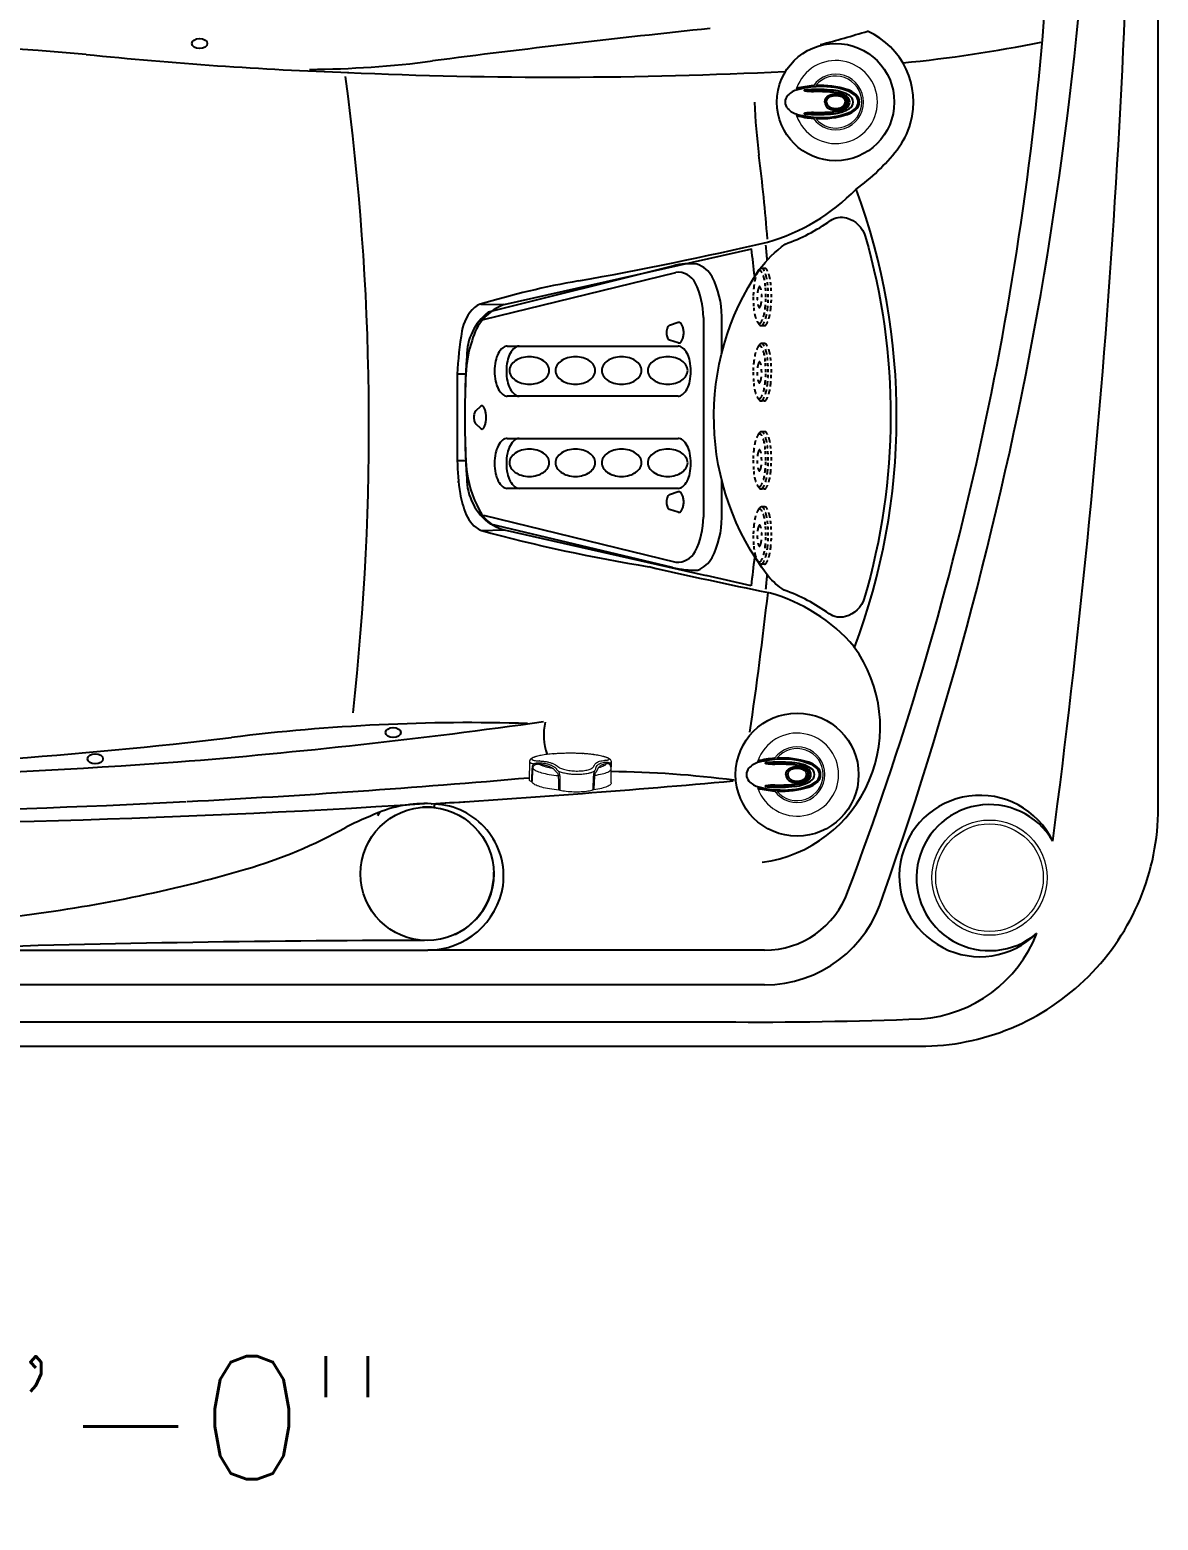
# Model space of a CAD drawing. Extents: x 398 to 508, y 628 to 778.
# Drawn here: x 471.39 to 508.08, y 628.05 to 676.52 of the extents above; entities that cross this region are included whole.
import ezdxf
from ezdxf.enums import TextEntityAlignment as Align

# ---------------------------------------------------------------- set-up
doc = ezdxf.new("R2010")
doc.units = 0
doc.header["$MEASUREMENT"] = 0
doc.linetypes.add('HIDDEN', pattern=[0.1875, 0.0625, -0.0625, 0.0625])
doc.layers.add('1', color=4, linetype='Continuous')
doc.layers.add('DIM', color=3, linetype='Continuous')
doc.styles.add('SIMPLEX', font='simplex')

# ---------------------------------------------------------------- blocks, each defined once
blk = doc.blocks.new('AIRVALVE')
at = {"layer": '1', "color": 3}
for points in [[(0, -0.361, -0.315142), (-0.226, -0.203, -0.18995), (-0.227, 0.196, -0.321841), (0, 0.358, -0.321841)], [(0, -0.301, -0.313827), (-0.177, -0.179, -0.191301), (-0.177, 0.18, -0.313824), (0, 0.302, -0.313824)], [(0, -0.361, 0.315142), (0.226, -0.203, 0.18995), (0.226, 0.196, 0.321841), (0, 0.358, 0.321841)], [(0, -0.301, 0.313827), (0.176, -0.179, 0.191301), (0.177, 0.18, 0.313824), (0, 0.302, 0.313824)]]:
    blk.add_lwpolyline(points, format="xyb", dxfattribs=at)
at = {"layer": '1', "color": 2, "linetype": 'Continuous', "lineweight": 0}
for centre, start, end in [((-0.001, 0), 89.9806, 250.9039), ((0, 0), 289.0961, 90.0194)]:
    blk.add_arc(centre, 1.35, start, end, dxfattribs=at)
at = {"layer": '1', "color": 3, "lineweight": 0}
for centre, radius, start, end in [((-0.001, 0), 0.904, 89.971, 234.0158), ((-0.001, 0), 0.846, 89.9691, 230.785), ((0, 0), 0.904, 305.9842, 90.029), ((0, 0), 0.846, 309.215, 90.0309)]:
    blk.add_arc(centre, radius, start, end, dxfattribs=at)
at = {"layer": '1', "color": 3}
for centre, radius, start, end in [((0.288, 0.156), 0.727, 137.3155, 162.114), ((0.285, 0.168), 0.679, 134.6535, 155.2206), ((-0.001, 0.449), 0.316, 89.9436, 140.7663), ((-0.001, 0.314), 0.247, 89.9147, 149.361), ((-0.001, 0.458), 0.271, 89.8214, 134.6535), ((0, 0.449), 0.316, 39.2337, 90.0564), ((0, 0.458), 0.271, 45.3465, 90.1786), ((0, 0.314), 0.247, 30.639, 90.0853), ((-0.286, 0.168), 0.679, 24.7794, 45.3465), ((-0.289, 0.156), 0.727, 17.886, 42.6845), ((2.301, -0.493), 2.841, 162.114, 183.2782), ((1.83, -0.428), 2.334, 157.8169, 183.0748), ((0.861, -0.196), 1.249, 149.361, 174.2752), ((-4.441, 0.724), 4.188, 348.9682, 350.9757), ((0.802, -0.203), 1.125, 159.5686, 175.7316), ((0.319, -0.032), 0.632, 154.5984, 170.9757), ((0.075, 0.068), 0.349, 134.6301, 159.5686), ((0.537, -0.136), 0.873, 146.1687, 154.5984), ((0, 0.224), 0.227, 90.0848, 146.1687), ((0.016, 0.128), 0.266, 93.7523, 134.6301), ((-0.001, 0.224), 0.227, 33.8313, 89.9152), ((-0.017, 0.128), 0.266, 45.3699, 86.2477), ((-0.076, 0.068), 0.349, 20.4314, 45.3699), ((-0.538, -0.136), 0.873, 25.4016, 33.8313), ((-0.862, -0.196), 1.249, 5.7248, 30.639), ((-0.319, -0.032), 0.632, 9.0243, 25.4016), ((-0.803, -0.203), 1.125, 4.2684, 20.4314), ((4.441, 0.724), 4.188, 189.0243, 191.0318), ((-1.831, -0.428), 2.334, 356.9252, 22.1831), ((-2.301, -0.493), 2.841, 356.7218, 17.886), ((4.917, -0.603), 5.325, 174.2752, 183.1265), ((-6.839, -0.536), 6.484, 355.7451, 1.0002), ((2.459, -0.449), 2.815, 172.4176, 179.4691), ((10.219, -0.764), 10.561, 178.1966, 179.7723), ((6.947, -0.661), 7.288, 175.7316, 178.1966), ((-6.948, -0.661), 7.288, 1.8034, 4.2684), ((-2.46, -0.449), 2.815, 0.5309, 7.5824), ((-10.22, -0.764), 10.561, 0.2277, 1.8034), ((6.838, -0.536), 6.484, 178.9998, 184.2549), ((-4.918, -0.603), 5.325, 356.8735, 5.7248), ((2.713, -0.478), 3.255, 184.4542, 194.1778), ((2.224, -0.515), 2.725, 180.8159, 195.4905), ((0.602, -0.839), 1.003, 183.1265, 190.4498), ((-2.094, -0.715), 1.752, 350.2174, 359.7723), ((2.093, -0.715), 1.752, 180.2277, 189.7826), ((-0.603, -0.839), 1.003, 349.5502, 356.8735), ((-2.225, -0.515), 2.725, 344.5095, 359.1841), ((-2.714, -0.478), 3.255, 345.8222, 355.5458), ((-0.438, -1.262), 0.0149, 250.8083, 302.5982), ((-0.438, -1.261), 0.0152, 302.5014, 335.002), ((-0.414, -1.27), 0.0106, 81.6045, 167.3023), ((-0.445, -1.375), 0.119, 70.118, 74.2786), ((-0.41, -1.276), 0.0151, 21.315, 66.3223), ((0.207, -1.099), 0.626, 193.2713, 228.3179), ((-0.355, -1.015), 0.0297, 190.4498, 209.0932), ((-0.338, -1.006), 0.0492, 209.0932, 215.3978), ((-0.376, -1.032), 0.00301, 215.3978, 350.8779), ((-0.409, -1.014), 0.0406, 333.001, 349.5922), ((-0.208, -1.099), 0.626, 311.6821, 346.7287), ((0.408, -1.014), 0.0406, 190.4078, 206.999), ((0.375, -1.032), 0.00301, 189.1221, 324.6022), ((0.337, -1.006), 0.0492, 324.6022, 330.9068), ((0.354, -1.015), 0.0297, 330.9068, 349.5502), ((0.409, -1.276), 0.0151, 113.6777, 158.685), ((0.444, -1.375), 0.119, 105.7214, 109.882), ((0.413, -1.27), 0.0106, 12.6977, 98.3955), ((0.437, -1.261), 0.0152, 204.998, 237.4986), ((0.437, -1.262), 0.0149, 237.4018, 289.1917), ((-0.001, -1.348), 0.301, 226.3593, 270.087), ((0, -1.348), 0.301, 269.913, 313.6407)]:
    blk.add_arc(centre, radius, start, end, dxfattribs=at)
blk = doc.blocks.new('ONOFF')
at = {"layer": '1', "color": 3, "lineweight": 5}
for p, q in [((-1.188, -0.287), (-1.185, -0.75)), ((1.472, -0.976), (1.485, -0.401)), ((-1.186, -0.631), (-1.193, -0.968)), ((-0.339, -1.236), (-0.25, -1.241)), ((0.681, -1.233), (0.69, -1.232))]:
    blk.add_line(p, q, dxfattribs=at)
at = {"layer": '1', "color": 3, "lineweight": 5, "flags": 128}
for points in [[(0.479, -0.05), (0.432, -0.041), (0.381, -0.032), (0.328, -0.024), (0.272, -0.017), (0.214, -0.011), (0.154, -0.007), (0.093, -0.003), (0.031, -0.001), (-0.031, 0.001), (-0.093, 0.001), (-0.154, -0.001), (-0.213, -0.003), (-0.271, -0.006), (-0.327, -0.011), (-0.381, -0.017), (-0.431, -0.024), (-0.478, -0.032), (-0.521, -0.04), (-0.56, -0.05), (-0.595, -0.061)], [(-1.188, -0.287), (-1.185, -0.269), (-1.177, -0.251), (-1.164, -0.234), (-1.145, -0.216), (-1.121, -0.199), (-1.092, -0.183), (-1.058, -0.167), (-1.018, -0.151), (-0.974, -0.137), (-0.926, -0.123), (-0.873, -0.11), (-0.816, -0.097), (-0.755, -0.086), (-0.69, -0.076), (-0.622, -0.066)], [(0.513, -0.055), (0.592, -0.063), (0.669, -0.072), (0.743, -0.082), (0.815, -0.093), (0.883, -0.105), (0.948, -0.118), (1.01, -0.132), (1.068, -0.146), (1.121, -0.161), (1.171, -0.177), (1.215, -0.193), (1.256, -0.21), (1.291, -0.228), (1.321, -0.245), (1.346, -0.263), (1.365, -0.281), (1.38, -0.3), (1.388, -0.318)], [(1.485, -0.401), (1.484, -0.392), (1.477, -0.379), (1.466, -0.365), (1.449, -0.352), (1.427, -0.339), (1.4, -0.326)], [(-1.192, -0.969), (-1.188, -1.001), (-1.176, -1.029), (-1.164, -1.045), (-1.157, -1.052), (-1.147, -1.061), (-1.133, -1.071), (-1.113, -1.083), (-1.084, -1.096), (-1.044, -1.111), (-0.991, -1.128), (-0.923, -1.147), (-0.837, -1.166), (-0.77, -1.179), (-0.695, -1.192), (-0.613, -1.205), (-0.548, -1.214), (-0.479, -1.222), (-0.409, -1.229), (-0.338, -1.235)], [(-0.645, -0.534), (-0.713, -0.544), (-0.778, -0.555), (-0.838, -0.567), (-0.894, -0.58), (-0.946, -0.593), (-0.994, -0.608), (-1.036, -0.623), (-1.073, -0.639), (-1.106, -0.655), (-1.133, -0.672), (-1.154, -0.69), (-1.17, -0.708), (-1.18, -0.726), (-1.185, -0.744), (-1.185, -0.75)], [(-1.027, -0.909), (-1.017, -0.891), (-1, -0.873), (-0.977, -0.855), (-0.948, -0.839), (-0.913, -0.823), (-0.872, -0.807), (-0.826, -0.793), (-0.774, -0.779)], [(1.364, -0.776), (1.354, -0.757), (1.337, -0.739), (1.315, -0.72), (1.288, -0.702), (1.256, -0.684), (1.218, -0.667), (1.175, -0.65), (1.127, -0.634), (1.075, -0.618), (1.018, -0.603), (0.958, -0.589), (0.893, -0.576), (0.825, -0.563), (0.754, -0.552), (0.679, -0.541), (0.602, -0.532), (0.523, -0.523)], [(0.692, -1.232), (0.69, -1.232), (0.69, -1.232)], [(1.25, -1.145), (1.258, -1.143), (1.301, -1.13), (1.347, -1.113), (1.383, -1.095), (1.416, -1.074), (1.439, -1.054), (1.457, -1.029), (1.469, -1), (1.472, -0.976)]]:
    blk.add_lwpolyline(points, dxfattribs=at)
at = {"layer": '1', "color": 3, "lineweight": 5}
for centre, radius, start, end in [((-0.95, -0.752), 0.234, 179.7017, 210.5783), ((0.567, -2.047), 1.292, 63.757, 82.8308)]:
    blk.add_arc(centre, radius, start, end, dxfattribs=at)
for points in [[(-0.645, -0.534), (-0.622, -0.066)], [(-0.595, -0.061), (-0.618, -0.531)], [(0.488, -0.52), (0.479, -0.05)], [(0.513, -0.055), (0.523, -0.523)], [(1.364, -0.776), (1.388, -0.318)], [(1.4, -0.326), (1.377, -0.787)], [(-1.152, -0.871), (-1.15, -0.875)], [(-1.144, -0.887), (-1.15, -0.875)], [(-1.07, -0.914), (-1.066, -0.914)], [(-1.066, -0.914), (-1.027, -0.909)], [(-1.033, -0.965), (-1.039, -0.965)], [(-0.774, -0.779), (-0.751, -0.753)], [(-0.751, -0.753), (-0.749, -0.75)], [(-0.695, -0.789), (-0.696, -0.793)], [(-0.627, -0.839), (-0.626, -0.837)], [(0.557, -0.825), (0.517, -0.796)], [(0.557, -0.825), (0.56, -0.828)], [(0.628, -0.78), (0.624, -0.776)], [(0.681, -0.736), (0.685, -0.739)], [(0.685, -0.739), (0.728, -0.765)], [(1.138, -0.888), (1.196, -0.893)], [(1.182, -0.944), (1.174, -0.944)], [(1.196, -0.893), (1.202, -0.892)], [(-0.988, -1.022), (-0.982, -1.021)], [(-0.339, -1.235), (-0.342, -1.236)], [(-0.342, -1.236), (-0.256, -1.241)], [(-0.338, -1.235), (-0.339, -1.235)], [(-0.25, -1.241), (-0.256, -1.241)], [(-0.248, -1.242), (-0.256, -1.241)], [(0.692, -1.232), (0.683, -1.233)], [(1.136, -1.001), (1.143, -1.001)], [(1.472, -0.976), (1.472, -0.976)]]:
    blk.add_open_spline(points, degree=1, dxfattribs=at)
for points, knots in [([(-0.622, -0.066), (-0.618, -0.066), (-0.608, -0.064), (-0.6, -0.062), (-0.595, -0.061)], [0, 0, 0, 0, 0.345293, 1, 1, 1, 1]), ([(0.479, -0.05), (0.483, -0.051), (0.493, -0.053), (0.505, -0.054), (0.513, -0.055)], [0, 0, 0, 0, 0.345292, 1, 1, 1, 1]), ([(1.388, -0.318), (1.389, -0.319), (1.39, -0.322), (1.396, -0.325), (1.4, -0.326)], [0, 0, 0, 0, 0.345293, 1, 1, 1, 1]), ([(-1.142, -0.934), (-1.153, -0.937), (-1.174, -0.944), (-1.19, -0.956), (-1.191, -0.965), (-1.192, -0.969)], [0, 0, 0, 0, 0.365651, 0.715696, 1, 1, 1, 1]), ([(-1.142, -0.934), (-1.147, -0.925), (-1.155, -0.909), (-1.161, -0.878), (-1.165, -0.856), (-1.165, -0.844), (-1.165, -0.844)], [0, 0, 0, 0, 0.374355, 0.709003, 0.998047, 1, 1, 1, 1]), ([(-1.15, -0.875), (-1.148, -0.878), (-1.145, -0.882), (-1.141, -0.886), (-1.14, -0.887)], [0, 0, 0, 0, 0.739688, 1, 1, 1, 1]), ([(-1.039, -0.965), (-1.053, -0.964), (-1.081, -0.96), (-1.117, -0.949), (-1.134, -0.939), (-1.142, -0.934)], [0, 0, 0, 0, 0.341185, 0.674972, 1, 1, 1, 1]), ([(-1.14, -0.887), (-1.137, -0.889), (-1.132, -0.894), (-1.12, -0.901), (-1.105, -0.908), (-1.088, -0.912), (-1.077, -0.914), (-1.07, -0.914)], [0, 0, 0, 0, 0.132144, 0.344057, 0.563814, 0.77666, 1, 1, 1, 1]), ([(-0.975, -0.962), (-0.984, -0.963), (-1.003, -0.965), (-1.023, -0.965), (-1.033, -0.965)], [0, 0, 0, 0, 0.53575, 1, 1, 1, 1]), ([(-1.027, -0.909), (-1.018, -0.907), (-0.998, -0.904), (-0.97, -0.897), (-0.942, -0.889), (-0.916, -0.881), (-0.894, -0.872), (-0.875, -0.864), (-0.857, -0.854), (-0.831, -0.839), (-0.801, -0.815), (-0.783, -0.791), (-0.774, -0.779)], [0, 0, 0, 0, 0.07852, 0.157057, 0.245738, 0.332619, 0.403735, 0.474719, 0.54563, 0.616529, 0.807972, 1, 1, 1, 1]), ([(-0.627, -0.839), (-0.635, -0.856), (-0.65, -0.889), (-0.69, -0.93), (-0.743, -0.965), (-0.81, -0.992), (-0.888, -1.011), (-0.951, -1.018), (-0.982, -1.021)], [0, 0, 0, 0, 0.168138, 0.334456, 0.498855, 0.66418, 0.831265, 1, 1, 1, 1]), ([(-0.709, -0.825), (-0.721, -0.842), (-0.745, -0.875), (-0.805, -0.913), (-0.88, -0.944), (-0.943, -0.956), (-0.975, -0.962)], [0, 0, 0, 0, 0.250073, 0.500007, 0.749934, 1, 1, 1, 1]), ([(-0.749, -0.75), (-0.748, -0.747), (-0.745, -0.741), (-0.741, -0.732), (-0.736, -0.721), (-0.731, -0.711), (-0.725, -0.697), (-0.716, -0.68), (-0.706, -0.66), (-0.697, -0.648), (-0.693, -0.642)], [0, 0, 0, 0, 0.106462, 0.216561, 0.318676, 0.417774, 0.527303, 0.697821, 0.855059, 1, 1, 1, 1]), ([(-0.696, -0.793), (-0.697, -0.798), (-0.7, -0.81), (-0.706, -0.82), (-0.709, -0.825)], [0, 0, 0, 0, 0.464241, 1, 1, 1, 1]), ([(-0.657, -0.686), (-0.664, -0.698), (-0.678, -0.724), (-0.689, -0.76), (-0.693, -0.779), (-0.695, -0.789)], [0, 0, 0, 0, 0.325031, 0.658824, 1, 1, 1, 1]), ([(-0.693, -0.642), (-0.687, -0.632), (-0.675, -0.615), (-0.66, -0.587), (-0.649, -0.56), (-0.647, -0.543), (-0.645, -0.534)], [0, 0, 0, 0, 0.329514, 0.597142, 0.81376, 1, 1, 1, 1]), ([(-0.618, -0.531), (-0.619, -0.543), (-0.62, -0.561), (-0.625, -0.585), (-0.632, -0.612), (-0.643, -0.647), (-0.652, -0.672), (-0.657, -0.686)], [0, 0, 0, 0, 0.212694, 0.324179, 0.440952, 0.704816, 1, 1, 1, 1]), ([(0.541, -0.674), (0.52, -0.665), (0.479, -0.648), (0.407, -0.627), (0.332, -0.609), (0.26, -0.596), (0.195, -0.586), (0.135, -0.579), (0.065, -0.573), (-0.015, -0.569), (-0.105, -0.568), (-0.193, -0.57), (-0.279, -0.577), (-0.362, -0.587), (-0.428, -0.599), (-0.481, -0.611), (-0.523, -0.623), (-0.569, -0.639), (-0.617, -0.659), (-0.644, -0.677), (-0.657, -0.686)], [0, 0, 0, 0, 0.066919, 0.130982, 0.192196, 0.250564, 0.293003, 0.335093, 0.376837, 0.438785, 0.499974, 0.56117, 0.623125, 0.685849, 0.749352, 0.787965, 0.827845, 0.868992, 0.933067, 1, 1, 1, 1]), ([(-0.645, -0.534), (-0.64, -0.534), (-0.629, -0.533), (-0.622, -0.531), (-0.618, -0.531)], [0, 0, 0, 0, 0.5, 1, 1, 1, 1]), ([(0.517, -0.796), (0.5, -0.786), (0.465, -0.767), (0.397, -0.741), (0.321, -0.719), (0.236, -0.7), (0.145, -0.686), (0.05, -0.677), (-0.047, -0.673), (-0.142, -0.674), (-0.235, -0.679), (-0.322, -0.69), (-0.402, -0.706), (-0.472, -0.725), (-0.531, -0.749), (-0.578, -0.776), (-0.611, -0.805), (-0.621, -0.826), (-0.626, -0.837)], [0, 0, 0, 0, 0.062826, 0.125568, 0.188172, 0.250587, 0.312891, 0.375107, 0.437431, 0.499604, 0.561846, 0.624065, 0.686493, 0.748896, 0.811535, 0.874236, 0.937092, 1, 1, 1, 1]), ([(0.541, -0.674), (0.533, -0.661), (0.519, -0.635), (0.502, -0.595), (0.491, -0.557), (0.489, -0.532), (0.488, -0.52)], [0, 0, 0, 0, 0.295279, 0.559239, 0.787228, 1, 1, 1, 1]), ([(0.488, -0.52), (0.493, -0.521), (0.504, -0.522), (0.516, -0.523), (0.523, -0.523)], [0, 0, 0, 0, 0.5, 1, 1, 1, 1]), ([(0.523, -0.523), (0.524, -0.531), (0.527, -0.549), (0.54, -0.575), (0.559, -0.603), (0.575, -0.62), (0.584, -0.629)], [0, 0, 0, 0, 0.186236, 0.402857, 0.670478, 1, 1, 1, 1]), ([(0.587, -0.728), (0.58, -0.719), (0.566, -0.702), (0.549, -0.683), (0.541, -0.674)], [0, 0, 0, 0, 0.504865, 1, 1, 1, 1]), ([(1.136, -1.001), (1.095, -0.998), (1.011, -0.993), (0.898, -0.975), (0.796, -0.95), (0.705, -0.917), (0.624, -0.877), (0.582, -0.844), (0.56, -0.828)], [0, 0, 0, 0, 0.167454, 0.333461, 0.498171, 0.664065, 0.831322, 1, 1, 1, 1]), ([(0.584, -0.629), (0.587, -0.633), (0.594, -0.64), (0.604, -0.651), (0.615, -0.663), (0.625, -0.675), (0.632, -0.684), (0.636, -0.688)], [0, 0, 0, 0, 0.169032, 0.362289, 0.538985, 0.789623, 1, 1, 1, 1]), ([(0.624, -0.776), (0.619, -0.769), (0.607, -0.754), (0.593, -0.737), (0.587, -0.728)], [0, 0, 0, 0, 0.502949, 1, 1, 1, 1]), ([(0.665, -0.812), (0.658, -0.807), (0.644, -0.797), (0.633, -0.786), (0.628, -0.78)], [0, 0, 0, 0, 0.535763, 1, 1, 1, 1]), ([(0.636, -0.688), (0.641, -0.694), (0.651, -0.706), (0.666, -0.722), (0.676, -0.731), (0.681, -0.736)], [0, 0, 0, 0, 0.334213, 0.65802, 1, 1, 1, 1]), ([(1.097, -0.942), (1.053, -0.936), (0.964, -0.926), (0.849, -0.897), (0.747, -0.861), (0.693, -0.828), (0.665, -0.812)], [0, 0, 0, 0, 0.250077, 0.500006, 0.749934, 1, 1, 1, 1]), ([(0.728, -0.765), (0.733, -0.768), (0.742, -0.774), (0.757, -0.782), (0.773, -0.791), (0.789, -0.799), (0.805, -0.806), (0.822, -0.814), (0.84, -0.821), (0.864, -0.83), (0.895, -0.84), (0.934, -0.852), (0.978, -0.863), (1.028, -0.873), (1.083, -0.881), (1.12, -0.886), (1.138, -0.888)], [0, 0, 0, 0, 0.047781, 0.095476, 0.143107, 0.190691, 0.23825, 0.285802, 0.333368, 0.380968, 0.474345, 0.567826, 0.66156, 0.778574, 0.892344, 1, 1, 1, 1]), ([(1.174, -0.944), (1.162, -0.944), (1.135, -0.945), (1.11, -0.943), (1.097, -0.942)], [0, 0, 0, 0, 0.464225, 1, 1, 1, 1]), ([(1.327, -0.91), (1.314, -0.915), (1.287, -0.926), (1.237, -0.938), (1.2, -0.942), (1.182, -0.944)], [0, 0, 0, 0, 0.324926, 0.658748, 1, 1, 1, 1]), ([(1.202, -0.892), (1.206, -0.892), (1.216, -0.891), (1.23, -0.889), (1.243, -0.887), (1.255, -0.884), (1.266, -0.88), (1.279, -0.876), (1.292, -0.87), (1.304, -0.864), (1.315, -0.858), (1.321, -0.853), (1.324, -0.851)], [0, 0, 0, 0, 0.097354, 0.197409, 0.300213, 0.377642, 0.464882, 0.562043, 0.681387, 0.793811, 0.903777, 1, 1, 1, 1]), ([(1.324, -0.851), (1.33, -0.846), (1.341, -0.837), (1.354, -0.819), (1.362, -0.799), (1.363, -0.783), (1.364, -0.776)], [0, 0, 0, 0, 0.3295119, 0.5971405, 0.8137599, 1, 1, 1, 1]), ([(1.377, -0.787), (1.376, -0.798), (1.374, -0.816), (1.369, -0.837), (1.362, -0.858), (1.349, -0.884), (1.334, -0.901), (1.327, -0.91)], [0, 0, 0, 0, 0.212695, 0.32418, 0.440952, 0.704815, 1, 1, 1, 1]), ([(1.472, -0.976), (1.472, -0.975), (1.474, -0.969), (1.469, -0.961), (1.457, -0.95), (1.442, -0.941), (1.419, -0.931), (1.383, -0.92), (1.346, -0.913), (1.327, -0.91)], [0, 0, 0, 0, 0.008171, 0.208858, 0.330727, 0.456596, 0.586471, 0.788721, 1, 1, 1, 1]), ([(1.364, -0.776), (1.365, -0.778), (1.367, -0.781), (1.374, -0.785), (1.377, -0.787)], [0, 0, 0, 0, 0.500001, 1, 1, 1, 1]), ([(-0.988, -1.022), (-1.006, -1.023), (-1.044, -1.027), (-1.084, -1.035), (-1.11, -1.045), (-1.121, -1.058), (-1.117, -1.073), (-1.097, -1.089), (-1.063, -1.106), (-1.015, -1.123), (-0.954, -1.141), (-0.882, -1.159), (-0.8, -1.176), (-0.711, -1.192), (-0.618, -1.206), (-0.532, -1.217), (-0.458, -1.226), (-0.398, -1.231), (-0.36, -1.234), (-0.342, -1.236)], [0, 0, 0, 0, 0.063484, 0.126901, 0.190155, 0.253356, 0.316292, 0.379312, 0.442067, 0.5049, 0.567657, 0.630709, 0.693475, 0.75626, 0.819234, 0.882463, 0.92455, 0.963754, 1, 1, 1, 1]), ([(-0.248, -1.242), (-0.199, -1.244), (-0.1, -1.248), (0.054, -1.251), (0.209, -1.251), (0.367, -1.248), (0.525, -1.242), (0.631, -1.236), (0.683, -1.233)], [0, 0, 0, 0, 0.168663, 0.335965, 0.501974, 0.66666, 0.832621, 1, 1, 1, 1]), ([(0.692, -1.232), (0.726, -1.23), (0.794, -1.225), (0.896, -1.213), (0.995, -1.2), (1.088, -1.184), (1.173, -1.166), (1.246, -1.147), (1.307, -1.128), (1.354, -1.108), (1.384, -1.088), (1.398, -1.07), (1.396, -1.052), (1.376, -1.037), (1.34, -1.023), (1.288, -1.013), (1.223, -1.005), (1.17, -1.002), (1.143, -1.001)], [0, 0, 0, 0, 0.0629563, 0.1258438, 0.188571, 0.2511104, 0.3132462, 0.3756987, 0.4379528, 0.5000669, 0.5621821, 0.6244343, 0.686859, 0.7489466, 0.8115134, 0.874211, 0.9370812, 1, 1, 1, 1])]:
    blk.add_open_spline(points, degree=3, knots=knots, dxfattribs=at)
blk = doc.blocks.new('MH')
at = {"layer": '1', "color": 3, "linetype": 'HIDDEN'}
for p, q in [((-0.943, 0.269), (-0.92, 0.18)), ((-0.864, 0.414), (-0.929, 0.333)), ((-0.929, 0.333), (-0.929, 0.333))]:
    blk.add_line(p, q, dxfattribs=at)
at = {"layer": '1', "color": 3, "linetype": 'HIDDEN', "ltscale": 0.125}
for p, q in [((0.448, -0.868), (0.365, -0.864)), ((0.448, -0.868), (0.448, -0.868)), ((0.582, -0.76), (0.517, -0.841))]:
    blk.add_line(p, q, dxfattribs=at)
at = {"layer": '1', "color": 3, "linetype": 'HIDDEN'}
blk.add_lwpolyline([(-0.929, 0.333, 0.238458), (-0.943, 0.269, 0.072378)], format="xyb", dxfattribs=at)
at = {"layer": '1', "color": 3, "linetype": 'HIDDEN', "ltscale": 0.125}
for points in [[(0.448, -0.868, 0.267867), (0.517, -0.841, 0.267867), (0.528, -0.769, 0.072378), (0.404, -0.547, 0.034036), (0.22, -0.338, 0.024706), (-0.066, -0.081, 0.024706), (-0.376, 0.146, 0.034036), (-0.618, 0.284, 0.072378), (-0.861, 0.359, 0.267867), (-0.929, 0.333, 0.267867)], [(0.582, -0.76, 0.267867), (0.594, -0.688, 0.072378), (0.47, -0.466, 0.034036), (0.286, -0.257, 0.024706), (0, 0, 0.024706), (-0.31, 0.227, 0.034036), (-0.552, 0.365, 0.072378), (-0.795, 0.44, 0.267867), (-0.864, 0.414, 0.267867)]]:
    blk.add_lwpolyline(points, format="xyb", dxfattribs=at)
blk.add_lwpolyline([(-0.908, 0.239, 0.267867), (-0.918, 0.173, 0.072378), (-0.804, -0.031, 0.034036), (-0.635, -0.223, 0.024706), (-0.373, -0.459, 0.024706), (-0.088, -0.667, 0.034036), (0.134, -0.794, 0.072378), (0.357, -0.863, 0.267867), (0.42, -0.839, 0.267867), (0.431, -0.773, 0.072378), (0.317, -0.569, 0.034036), (0.148, -0.377, 0.024706), (-0.115, -0.141, 0.024706), (-0.399, 0.068, 0.034036), (-0.622, 0.194, 0.072378), (-0.845, 0.263, 0.267867)], format="xyb", close=True, dxfattribs=at)
for centre, radius, start, end in [((-0.489, -0.103), 0.0227, 140.9101, 203.6601), ((-0.188, 0.029), 0.351, 203.6601, 218.8675), ((-0.489, -0.103), 0.0227, 78.16, 140.9101), ((-0.556, -0.424), 0.351, 62.9526, 78.16), ((0.186, 0.331), 0.832, 218.8675, 225.8602), ((-1.202, -1.484), 1.594, 50.9101, 55.9599), ((0.717, 0.878), 1.594, 230.9101, 235.9599), ((-0.671, -0.937), 0.832, 38.8675, 45.8602), ((-0.296, -0.635), 0.351, 23.6601, 38.8675), ((0.072, -0.182), 0.351, 242.9526, 258.16), ((0.004, -0.503), 0.0227, 258.16, 320.9101), ((0.004, -0.503), 0.0227, 320.9101, 23.6601)]:
    blk.add_arc(centre, radius, start, end, dxfattribs=at)
blk = doc.blocks.new('2013GLEAM')
at = {"layer": '1', "color": 3, "linetype": 'Continuous'}
for p, q in [((88.736, 24.126), (96.782, 25.942)), ((87.969, 24.142), (88.736, 24.126)), ((87.486, 21.863), (87.203, 21.863)), ((87.209, 19.057), (87.486, 19.058)), ((87.243, 18.34), (87.243, 18.383)), ((87.983, 16.778), (88.736, 16.794)), ((88.736, 16.794), (95.303, 15.312)), ((96.77, 14.981), (95.303, 15.312)), ((86.461, 7.765), (86.474, 7.879)), ((84.675, 7.608), (84.613, 7.498)), ((70.307, 3.125), (76.864, 3.125)), ((76.864, 3.125), (86.251, 3.125)), ((87.555, 3.125), (86.251, 3.125)), ((97.202, 3.125), (87.555, 3.125)), ((97.202, 2), (70.307, 2)), ((70.307, 0.793), (95.865, 0.793))]:
    blk.add_line(p, q, dxfattribs=at)
at = {"layer": '1', "color": 2}
for p, q in [((94.212, 25.378), (88.213, 23.88)), ((95.808, 22.543), (95.808, 23.742)), ((88.833, 22.773), (94.39, 22.773)), ((94.39, 21.148), (88.833, 21.148)), ((88.833, 19.773), (94.39, 19.773)), ((94.39, 18.148), (88.833, 18.148)), ((95.808, 17.199), (95.808, 18.412)), ((94.202, 15.573), (88.29, 16.985))]:
    blk.add_line(p, q, dxfattribs=at)
at = {"layer": '1', "color": 3}
for p, q in [((88.062, 23.644), (94.318, 25.173)), ((94.388, 23.541), (94.11, 23.449)), ((95.21, 23.705), (95.21, 17.215)), ((94.388, 22.881), (94.11, 22.972)), ((87.977, 20.817), (87.796, 20.66)), ((87.796, 20.261), (87.976, 20.093)), ((94.388, 18.033), (94.11, 17.941)), ((94.388, 17.373), (94.11, 17.464)), ((88.062, 17.276), (94.318, 15.747))]:
    blk.add_line(p, q, dxfattribs=at)
at = {"layer": '1', "color": 4, "linetype": 'Continuous'}
blk.add_lwpolyline([(110, 7.75), (110, 83.25, 0.414211), (102.25, 91), (7.75, 91, 0.414214), (0, 83.25), (0, 7.75, 0.414214), (7.75, 0), (102.25, 0, 0.414214)], format="xyb", close=True, dxfattribs=at)
at = {"layer": '1'}
blk.add_lwpolyline([(97.87, 26.093, 0.068851), (99.341, 26.855, -0.225097), (99.866, 26.942, -0.255346), (100.475, 26.348, -0.142373), (100.442, 14.568, -0.255346), (99.829, 13.976, -0.225097), (99.304, 14.067, 0.068851), (97.838, 14.837, -0.07127), (97.317, 15.293, -0.323919), (97.026, 25.261, -0.070384)], format="xyb", close=True, dxfattribs=at)
at = {"layer": '1', "color": 2, "linetype": 'Continuous'}
for centre, radius in [((99.511, 30.712), 1.908), ((98.258, 8.836), 2), ((86.228, 5.609), 2.169)]:
    blk.add_circle(centre, radius, dxfattribs=at)
at = {"layer": '1', "lineweight": 5}
blk.add_circle((104.515, 5.485), 1.875, dxfattribs=at)
at = {"layer": '1', "color": 3, "lineweight": 5}
blk.add_circle((104.515, 5.485), 1.75, dxfattribs=at)
at = {"layer": '1', "color": 3, "linetype": 'Continuous'}
for centre, radius, start, end in [((-13.813, 45.444), 121.814, 340.55977, 0.21143), ((-199.945, 46.959), 309.154, 352.51209, 359.80251), ((2.591, 41.834), 104.044, 339.28875, 355.82362), ((133.427, -330.818), 365.902, 95.96089, 97.38306), ((85.941, 81.299), 50.442, 285.0318, 286.8392), ((99.514, 30.714), 2.528, 344.2746, 65.7412), ((64.411, -91.02), 123.75, 85.02839, 100.38447), ((96.823, 80.148), 48.407, 275.7818, 281.1677), ((88.089, 157.187), 125.592, 264.08007, 267.99126), ((82.124, 65.109), 33.336, 270.487, 277.3831), ((90.374, 181.556), 150.033, 267.4279, 272.8595), ((117.773, 31.597), 20.92, 182.4185, 187.1807), ((99.518, 30.713), 2.524, 322.0048, 344.2746), ((96.356, 33.184), 6.537, 305.7536, 322.0048), ((39.681, 21.759), 57.79, 4.46377, 7.18072), ((95.499, 32.433), 6.528, 285.969, 315.7588), ((80.163, 20.498), 21.333, 339.3287, 20.2322), ((70.353, 141.937), 118.873, 280.07472, 283.09954), ((55.047, 20.46), 42.082, 6.2431, 7.4816), ((40.45, 20.443), 57.069, 5.1557, 5.6425), ((96.135, -3.172), 28.508, 100.0747, 106.6865), ((88.708, 23.036), 1.368, 133.3073, 170.772), ((89.305, 22.566), 1.661, 110.0304, 166.3299), ((88.079, 23.703), 0.452, 106.6865, 133.3073), ((101.059, 21.03), 13.882, 170.772, 176.5585), ((91.248, 21.723), 3.765, 160.8412, 177.8698), ((441.816, 21.22), 354.614, 179.89605, 180.3494), ((118.67, 20.46), 31.216, 177.425, 182.575), ((93.836, 19.07), 6.627, 180.1124, 189.4576), ((91.026, 19.165), 3.542, 181.7302, 206.4115), ((90.323, 18.485), 3.066, 189.4576, 202.9888), ((89.059, 18.04), 1.287, 200.5228, 255.4791), ((88.433, 17.683), 1.013, 202.9888, 242.5903), ((101.702, 67.033), 52.093, 254.7118, 260.8679), ((132.72, 187.225), 176.063, 257.10693, 258.40465), ((55.047, 20.46), 42.082, 352.5184, 353.7979), ((40.45, 20.443), 57.069, 354.3944, 354.8588), ((-51.349, 31.666), 149.62, 351.75593, 353.51173), ((95.906, 9.43), 5.511, 40.3044, 74.8612), ((96.523, 10.381), 4.437, 277.7793, 36.1), ((62.412, 206.333), 197.707, 274.55625, 278.02564), ((87.662, -52.656), 63.183, 88.33642, 97.09044), ((91.883, 10.129), 1.865, 167.0871, 199.9587), ((62.187, 157.014), 148.029, 270.96693, 276.85834), ((62.432, 223.921), 215.242, 268.94306, 274.17904), ((91.83, -25.047), 33.983, 82.5967, 89.3573), ((65.038, 338.893), 331.673, 264.87036, 273.64844), ((61.481, 401.127), 394.028, 273.62303, 275.05184), ((86.143, 3.958), 3.935, 85.1861, 112.2119), ((86.228, 5.609), 2.169, 87.5855, 93.8645), ((86.228, 5.609), 2.169, 83.8149, 87.5855), ((65.287, 348.681), 341.445, 273.53902, 273.73932), ((86.372, 5.535), 2.345, 352.599, 87.5116), ((104.205, 5.539), 2.624, 25.5605, 314.8178), ((92.248, -10.968), 20.061, 112.2391, 115.5612), ((75.97, 20.716), 15.579, 286.2091, 299.293), ((67.248, 50.721), 46.826, 276.9328, 286.2091), ((86.228, 5.609), 2.169, 331.3228, 0), ((86.228, 5.609), 2.169, 0, 1.369), ((86.239, 5.613), 2.488, 270.2755, 351.2199), ((97.202, 6), 2.875, 269.9999, 340.4477), ((97.196, 6.019), 4.019, 270.0882, 343.8549), ((86.228, 5.609), 2.169, 294.7295, 331.3228), ((87.22, -537.613), 541.059, 90.11425, 91.81682), ((101.972, 5.261), 4.379, 274.1765, 338.7939), ((96.958, 136.421), 135.632, 269.53844, 272.25338)]:
    blk.add_arc(centre, radius, start, end, dxfattribs=at)
at = {"layer": '1', "color": 2, "linetype": 'Continuous'}
for centre, radius, start, end in [((-0.318, 20.197), 84.654, 353.66013, 7.70285), ((62.783, 313.23), 305.667, 272.93288, 275.02238), ((65.174, 254.222), 246.614, 268.25389, 273.07337), ((104.515, 5.485), 2.375, 29.9567, 310.4216)]:
    blk.add_arc(centre, radius, start, end, dxfattribs=at)
at = {"layer": '1', "color": 2}
for centre, radius, start, end in [((94.74, 23.637), 1.819, 81.3739, 106.8638), ((94.746, 24.632), 0.846, 27.6993, 71.6675), ((93.017, 23.742), 2.791, 0, 27.3778), ((89.354, 22.44), 1.838, 128.3875, 180), ((119.006, 20.46), 31.552, 176.4037, 183.5976), ((89.423, 22.083), 0.992, 152.8976, 168.0313), ((89.059, 22.269), 0.584, 128.9854, 152.8976), ((88.833, 22.548), 0.225, 90, 128.9854), ((94.39, 22.548), 0.225, 51.0146, 90), ((94.165, 22.269), 0.584, 27.1024, 51.0146), ((93.801, 22.083), 0.992, 11.9687, 27.1024), ((90.001, 21.96), 1.583, 168.0313, 180), ((90.001, 21.96), 1.583, 180, 191.9687), ((93.223, 21.96), 1.583, 0, 11.9687), ((93.223, 21.96), 1.583, 348.0313, 0), ((89.423, 21.838), 0.992, 191.9687, 207.1024), ((89.059, 21.652), 0.584, 207.1024, 231.0146), ((94.165, 21.652), 0.584, 308.9854, 332.8976), ((93.801, 21.838), 0.992, 332.8976, 348.0313), ((88.833, 21.373), 0.225, 231.0146, 270), ((94.39, 21.373), 0.225, 270, 308.9854), ((89.423, 19.083), 0.992, 152.8976, 168.0313), ((89.059, 19.269), 0.584, 128.9854, 152.8976), ((88.833, 19.548), 0.225, 90, 128.9854), ((94.39, 19.548), 0.225, 51.0146, 90), ((94.165, 19.269), 0.584, 27.1024, 51.0146), ((93.801, 19.083), 0.992, 11.9687, 27.1024), ((90.001, 18.96), 1.583, 168.0313, 180), ((90.001, 18.96), 1.583, 180, 191.9687), ((93.223, 18.96), 1.583, 0, 11.9687), ((93.223, 18.96), 1.583, 348.0313, 0), ((89.348, 18.481), 1.832, 180, 234.7269), ((89.423, 18.838), 0.992, 191.9687, 207.1024), ((93.801, 18.838), 0.992, 332.8976, 348.0313), ((89.059, 18.652), 0.584, 207.1024, 231.0146), ((88.833, 18.373), 0.225, 231.0146, 270), ((94.39, 18.373), 0.225, 270, 308.9854), ((94.165, 18.652), 0.584, 308.9854, 332.8976), ((92.932, 17.199), 2.876, 333.0342, 0), ((94.919, 18.579), 3.091, 256.5817, 272.1613), ((94.663, 16.379), 0.963, 292.7792, 329.8058)]:
    blk.add_arc(centre, radius, start, end, dxfattribs=at)
at = {"layer": '1', "color": 3}
for centre, radius, start, end in [((94.389, 24.556), 0.621, 26.2753, 96.5564), ((92.679, 23.705), 2.531, 360, 26.4131), ((94.51, 23.211), 0.498, 168.6745, 180), ((94.322, 23.249), 0.305, 154.1951, 168.6745), ((94.203, 23.306), 0.173, 130.5852, 154.1951), ((94.129, 23.392), 0.0603, 108.2632, 130.5852), ((94.413, 23.464), 0.0812, 90, 108.2632), ((94.413, 23.464), 0.0812, 48.9757, 90), ((94.309, 23.344), 0.24, 25.4587, 48.9757), ((94.14, 23.264), 0.427, 11.1558, 25.4587), ((93.872, 23.211), 0.7, 0, 11.1558), ((94.51, 23.211), 0.498, 180, 191.3255), ((94.322, 23.173), 0.305, 191.3255, 205.8049), ((94.203, 23.115), 0.173, 205.8049, 229.4148), ((94.129, 23.03), 0.0603, 229.4148, 251.7368), ((94.413, 22.958), 0.0812, 251.7368, 270), ((94.413, 22.958), 0.0812, 270, 311.0243), ((94.309, 23.078), 0.24, 311.0243, 334.5413), ((94.14, 23.158), 0.427, 334.5413, 348.8442), ((93.872, 23.211), 0.7, 348.8442, 0), ((89.809, 22.083), 0.992, 152.8976, 168.0313), ((89.446, 22.269), 0.584, 128.9854, 152.8976), ((89.22, 22.548), 0.225, 90, 128.9854), ((89.483, 21.73), 0.685, 105.9014, 124.5191), ((89.552, 21.488), 0.937, 90, 105.9014), ((89.552, 21.488), 0.937, 74.0986, 90), ((89.621, 21.73), 0.685, 55.4809, 74.0986), ((90.98, 21.73), 0.685, 105.9014, 124.5191), ((91.049, 21.488), 0.937, 90, 105.9014), ((91.049, 21.488), 0.937, 74.0986, 90), ((91.118, 21.73), 0.685, 55.4809, 74.0986), ((92.482, 21.73), 0.685, 105.9014, 124.5191), ((92.551, 21.488), 0.937, 90, 105.9014), ((92.551, 21.488), 0.937, 74.0986, 90), ((92.62, 21.73), 0.685, 55.4809, 74.0986), ((93.984, 21.73), 0.685, 105.9014, 124.5191), ((94.053, 21.488), 0.937, 90, 105.9014), ((94.053, 21.488), 0.937, 74.0986, 90), ((94.122, 21.73), 0.685, 55.4809, 74.0986), ((90.387, 21.96), 1.583, 168.0313, 180), ((90.387, 21.96), 1.583, 180, 191.9687), ((89.217, 21.98), 0.312, 148.9414, 180), ((89.217, 21.98), 0.312, 180, 211.0586), ((89.378, 21.884), 0.499, 124.5191, 148.9414), ((89.378, 22.077), 0.499, 211.0586, 235.4809), ((89.727, 21.884), 0.499, 31.0586, 55.4809), ((89.727, 22.077), 0.499, 304.5191, 328.9414), ((89.887, 21.98), 0.312, 0, 31.0586), ((89.887, 21.98), 0.312, 328.9414, 0), ((90.714, 21.98), 0.312, 148.9414, 180), ((90.714, 21.98), 0.312, 180, 211.0586), ((90.875, 21.884), 0.499, 124.5191, 148.9414), ((90.875, 22.077), 0.499, 211.0586, 235.4809), ((91.224, 21.884), 0.499, 31.0586, 55.4809), ((91.224, 22.077), 0.499, 304.5191, 328.9414), ((91.385, 21.98), 0.312, 0, 31.0586), ((91.385, 21.98), 0.312, 328.9414, 360), ((92.216, 21.98), 0.312, 148.9414, 180), ((92.216, 21.98), 0.312, 180, 211.0586), ((92.377, 21.884), 0.499, 124.5191, 148.9414), ((92.377, 22.077), 0.499, 211.0586, 235.4809), ((92.726, 21.884), 0.499, 31.0586, 55.4809), ((92.726, 22.077), 0.499, 304.5191, 328.9414), ((92.886, 21.98), 0.312, 0, 31.0586), ((92.886, 21.98), 0.312, 328.9414, 360), ((93.718, 21.98), 0.312, 148.9414, 180), ((93.718, 21.98), 0.312, 180, 211.0586), ((93.878, 21.884), 0.499, 124.5191, 148.9414), ((93.878, 22.077), 0.499, 211.0586, 235.4809), ((94.227, 21.884), 0.499, 31.0586, 55.4809), ((94.227, 22.077), 0.499, 304.5191, 328.9414), ((94.388, 21.98), 0.312, 0, 31.0586), ((94.388, 21.98), 0.312, 328.9414, 0), ((89.809, 21.838), 0.992, 191.9687, 207.1024), ((89.446, 21.652), 0.584, 207.1024, 231.0146), ((89.483, 22.231), 0.685, 235.4809, 254.0986), ((89.552, 22.473), 0.937, 254.0986, 270), ((89.552, 22.473), 0.937, 270, 285.9014), ((89.621, 22.231), 0.685, 285.9014, 304.5191), ((90.98, 22.231), 0.685, 235.4809, 254.0986), ((91.049, 22.473), 0.937, 254.0986, 270), ((91.049, 22.473), 0.937, 270, 285.9014), ((91.118, 22.231), 0.685, 285.9014, 304.5191), ((92.482, 22.231), 0.685, 235.4809, 254.0986), ((92.551, 22.473), 0.937, 254.0986, 270), ((92.551, 22.473), 0.937, 270, 285.9014), ((92.62, 22.231), 0.685, 285.9014, 304.5191), ((93.984, 22.231), 0.685, 235.4809, 254.0986), ((94.053, 22.473), 0.937, 254.0986, 270), ((94.053, 22.473), 0.937, 270, 285.9014), ((94.122, 22.231), 0.685, 285.9014, 304.5191), ((89.22, 21.373), 0.225, 231.0146, 270), ((88.423, 20.46), 0.674, 172.8221, 180), ((88.423, 20.46), 0.674, 180, 187.1779), ((88.119, 20.499), 0.367, 163.0886, 172.8221), ((88.119, 20.422), 0.367, 187.1779, 196.9114), ((87.928, 20.556), 0.168, 143.7206, 163.0886), ((87.812, 20.642), 0.0233, 131.0277, 143.7206), ((88.013, 20.776), 0.0545, 90, 131.0277), ((88.013, 20.776), 0.0545, 40.4446, 90), ((87.835, 20.624), 0.288, 19.4471, 40.4446), ((87.545, 20.522), 0.596, 8.3205, 19.4471), ((87.082, 20.454), 1.064, 0, 8.3205), ((87.082, 20.454), 1.064, 351.6795, 0), ((87.928, 20.364), 0.168, 196.9114, 216.2794), ((87.812, 20.278), 0.0233, 216.2794, 226.8609), ((88.013, 20.132), 0.0545, 226.8609, 270), ((88.013, 20.132), 0.0545, 270, 319.5554), ((87.835, 20.284), 0.288, 319.5554, 340.5529), ((87.545, 20.386), 0.596, 340.5529, 351.6795), ((89.809, 19.083), 0.992, 152.8976, 168.0313), ((89.446, 19.269), 0.584, 128.9854, 152.8976), ((89.22, 19.548), 0.225, 90, 128.9854), ((89.552, 18.488), 0.937, 90, 105.9014), ((89.552, 18.488), 0.937, 74.0986, 90), ((91.049, 18.488), 0.937, 90, 105.9014), ((91.049, 18.488), 0.937, 74.0986, 90), ((92.551, 18.488), 0.937, 90, 105.9014), ((92.551, 18.488), 0.937, 74.0986, 90), ((94.053, 18.488), 0.937, 90, 105.9014), ((94.053, 18.488), 0.937, 74.0986, 90), ((90.387, 18.96), 1.583, 168.0313, 180), ((90.387, 18.96), 1.583, 180, 191.9687), ((89.217, 18.98), 0.312, 148.9414, 180), ((89.217, 18.98), 0.312, 180, 211.0586), ((89.378, 18.884), 0.499, 124.5191, 148.9414), ((89.483, 18.73), 0.685, 105.9014, 124.5191), ((89.621, 18.73), 0.685, 55.4809, 74.0986), ((89.727, 18.884), 0.499, 31.0586, 55.4809), ((89.887, 18.98), 0.312, 0, 31.0586), ((89.887, 18.98), 0.312, 328.9414, 0), ((90.714, 18.98), 0.312, 148.9414, 180), ((90.714, 18.98), 0.312, 180, 211.0586), ((90.875, 18.884), 0.499, 124.5191, 148.9414), ((90.98, 18.73), 0.685, 105.9014, 124.5191), ((91.118, 18.73), 0.685, 55.4809, 74.0986), ((91.224, 18.884), 0.499, 31.0586, 55.4809), ((91.385, 18.98), 0.312, 0, 31.0586), ((91.385, 18.98), 0.312, 328.9414, 360), ((92.216, 18.98), 0.312, 148.9414, 180), ((92.216, 18.98), 0.312, 180, 211.0586), ((92.377, 18.884), 0.499, 124.5191, 148.9414), ((92.482, 18.73), 0.685, 105.9014, 124.5191), ((92.62, 18.73), 0.685, 55.4809, 74.0986), ((92.726, 18.884), 0.499, 31.0586, 55.4809), ((92.886, 18.98), 0.312, 0, 31.0586), ((92.886, 18.98), 0.312, 328.9414, 360), ((93.718, 18.98), 0.312, 148.9414, 180), ((93.718, 18.98), 0.312, 180, 211.0586), ((93.878, 18.884), 0.499, 124.5191, 148.9414), ((93.984, 18.73), 0.685, 105.9014, 124.5191), ((94.122, 18.73), 0.685, 55.4809, 74.0986), ((94.227, 18.884), 0.499, 31.0586, 55.4809), ((94.388, 18.98), 0.312, 0, 31.0586), ((94.388, 18.98), 0.312, 328.9414, 0), ((89.809, 18.838), 0.992, 191.9687, 207.1024), ((89.378, 19.077), 0.499, 211.0586, 235.4809), ((89.483, 19.231), 0.685, 235.4809, 254.0986), ((89.552, 19.473), 0.937, 254.0986, 270), ((89.552, 19.473), 0.937, 270, 285.9014), ((89.621, 19.231), 0.685, 285.9014, 304.5191), ((89.727, 19.077), 0.499, 304.5191, 328.9414), ((90.875, 19.077), 0.499, 211.0586, 235.4809), ((90.98, 19.231), 0.685, 235.4809, 254.0986), ((91.049, 19.473), 0.937, 254.0986, 270), ((91.049, 19.473), 0.937, 270, 285.9014), ((91.118, 19.231), 0.685, 285.9014, 304.5191), ((91.224, 19.077), 0.499, 304.5191, 328.9414), ((92.377, 19.077), 0.499, 211.0586, 235.4809), ((92.482, 19.231), 0.685, 235.4809, 254.0986), ((92.551, 19.473), 0.937, 254.0986, 270), ((92.551, 19.473), 0.937, 270, 285.9014), ((92.62, 19.231), 0.685, 285.9014, 304.5191), ((92.726, 19.077), 0.499, 304.5191, 328.9414), ((93.878, 19.077), 0.499, 211.0586, 235.4809), ((93.984, 19.231), 0.685, 235.4809, 254.0986), ((94.053, 19.473), 0.937, 254.0986, 270), ((94.053, 19.473), 0.937, 270, 285.9014), ((94.122, 19.231), 0.685, 285.9014, 304.5191), ((94.227, 19.077), 0.499, 304.5191, 328.9414), ((89.446, 18.652), 0.584, 207.1024, 231.0146), ((89.22, 18.373), 0.225, 231.0146, 270), ((94.129, 17.884), 0.0603, 108.2632, 130.5852), ((94.413, 17.956), 0.0812, 90, 108.2632), ((94.413, 17.956), 0.0812, 48.9757, 90), ((94.309, 17.836), 0.24, 25.4587, 48.9757), ((94.14, 17.756), 0.427, 11.1558, 25.4587), ((94.51, 17.703), 0.498, 168.6745, 180), ((94.51, 17.703), 0.498, 180, 191.3255), ((94.322, 17.741), 0.305, 154.1951, 168.6745), ((94.322, 17.665), 0.305, 191.3255, 205.8049), ((94.203, 17.798), 0.173, 130.5852, 154.1951), ((94.203, 17.607), 0.173, 205.8049, 229.4148), ((94.129, 17.522), 0.0603, 229.4148, 251.7368), ((94.309, 17.57), 0.24, 311.0243, 334.5413), ((94.14, 17.65), 0.427, 334.5413, 348.8442), ((93.872, 17.703), 0.7, 360, 11.1558), ((93.872, 17.703), 0.7, 348.8442, 0), ((94.413, 17.45), 0.0812, 251.7368, 270), ((94.413, 17.45), 0.0812, 270, 311.0243), ((92.681, 17.215), 2.529, 333.575, 0), ((94.356, 16.425), 0.679, 266.8589, 330.3833)]:
    blk.add_arc(centre, radius, start, end, dxfattribs=at)
at = {"layer": '1', "color": 2}
for centre in [(78.83, 32.615), (85.124, 10.205), (75.436, 9.35)]:
    blk.add_ellipse(centre, major_axis=(-0.25, 0), ratio=0.649149, dxfattribs=at)
at = {"layer": '1', "color": 3, "rotation": 270}
for p in [(99.518, 30.713), (98.258, 8.836)]:
    blk.add_blockref('AIRVALVE', p, dxfattribs=at)
at = {"layer": '1', "color": 1}
for name, p, rotation in [('MH', (97.424, 24.368), 308.5898622774436), ('MH', (97.422, 21.921), 308.5898622774436), ('MH', (97.422, 19.057), 308.5898622774436), ('MH', (97.424, 16.61), 308.5898622774436), ('ONOFF', (91.026, 8.28), 180)]:
    blk.add_blockref(name, p, dxfattribs=dict(at, rotation=rotation))

msp = doc.modelspace()

# ---------------------------------------------------------------- block references
at = {"layer": '1'}
msp.add_blockref('2013GLEAM', (398.077, 643.46), dxfattribs=at)

# ---------------------------------------------------------------- texts
at = {"layer": 'DIM', "style": 'SIMPLEX'}
msp.add_text('SCALE: 1/4" = 1\'-0"', height=4, dxfattribs=at).set_placement((453.149, 629.379), align=Align.CENTER)

doc.saveas('drawing.dxf')
